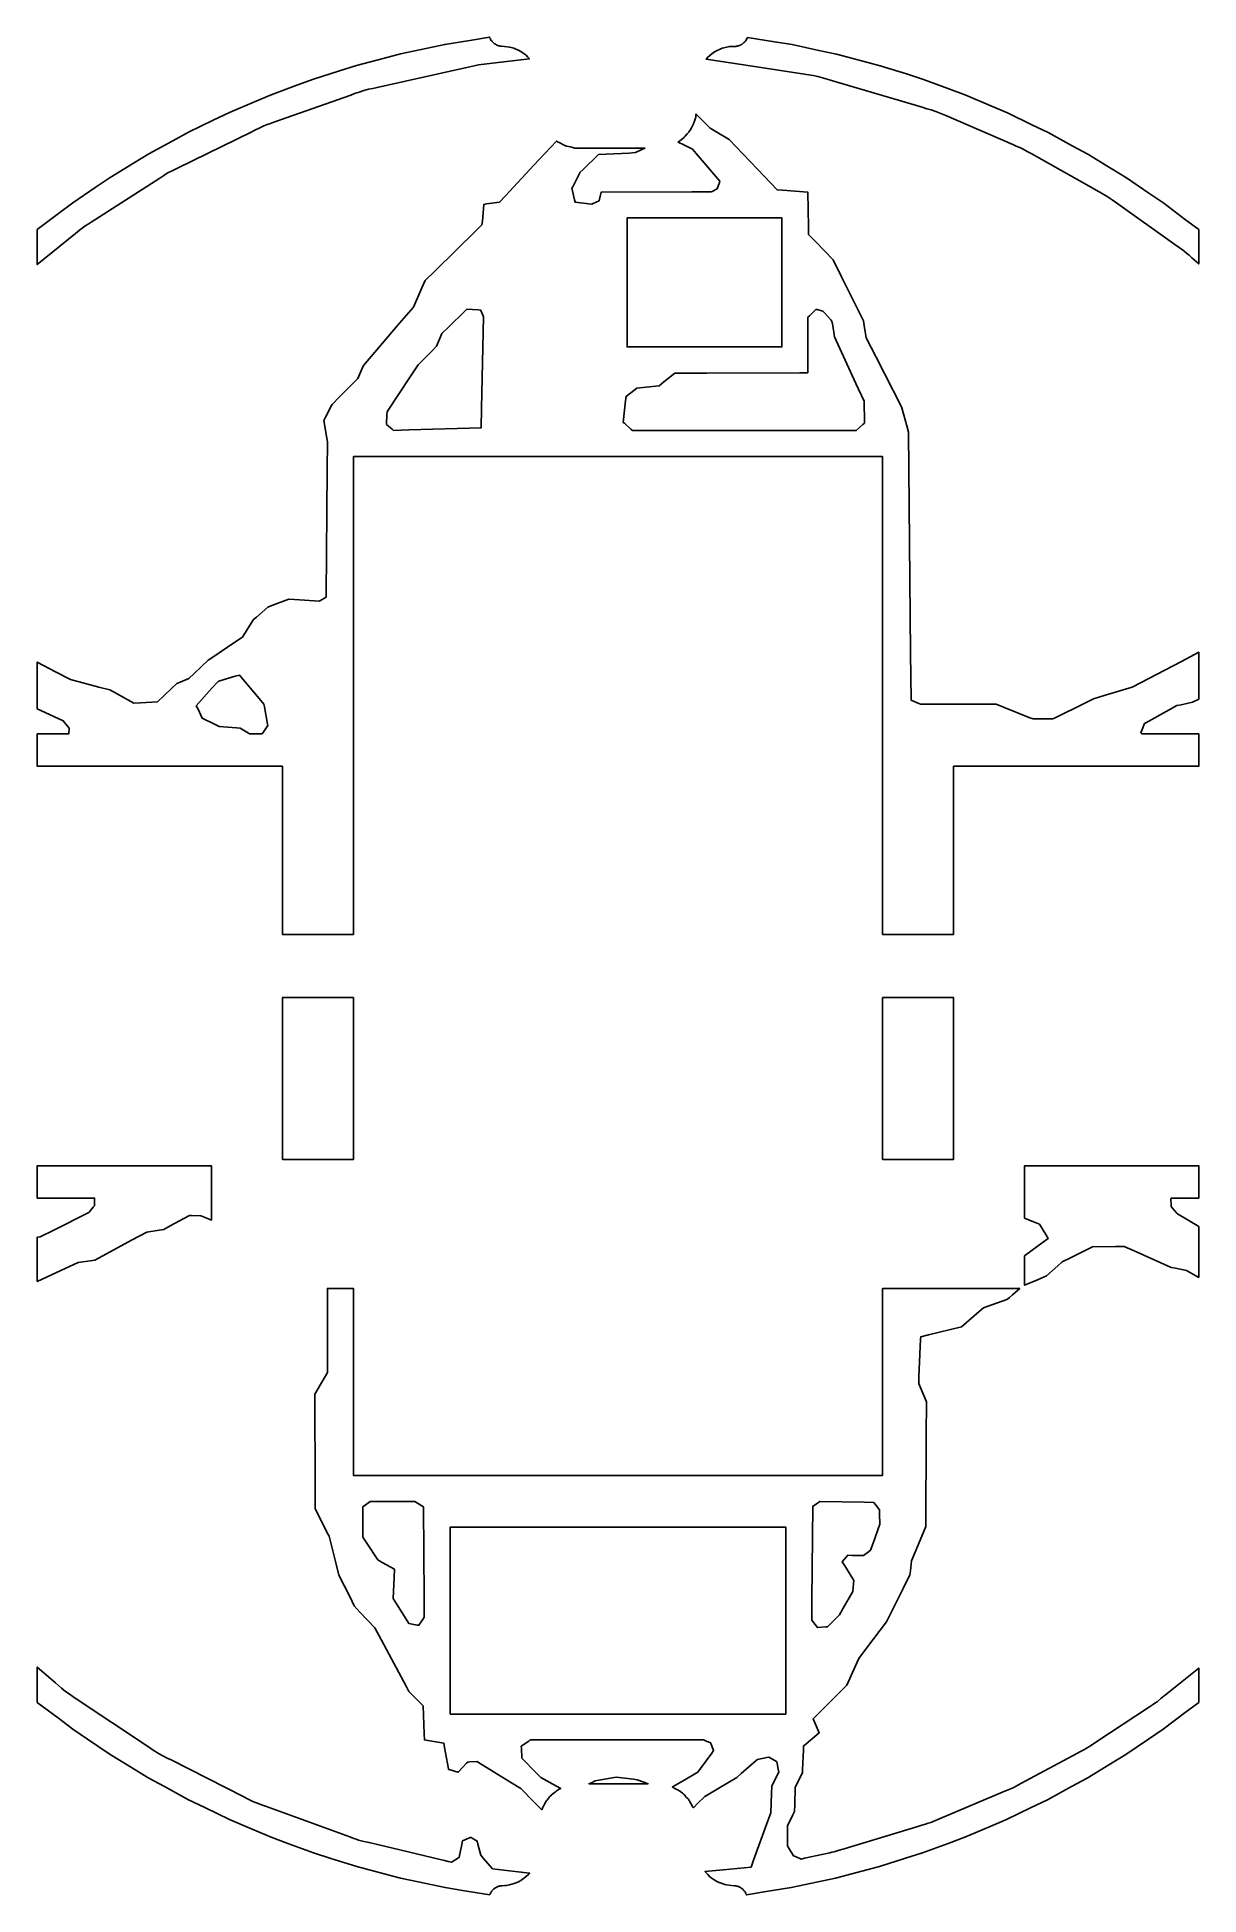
# Model space of a CAD drawing. Header units: millimetres. Extents: x -45 to 45, y -72 to 72.
import ezdxf

# ---------------------------------------------------------------- set-up
doc = ezdxf.new("R2010")
doc.units = ezdxf.units.MM
doc.layers.add('lower', color=7, linetype='Continuous')

msp = doc.modelspace()

# ---------------------------------------------------------------- linework, layer by layer
at = {"layer": 'lower'}
for points in [[(-43.36, 58.33), (-42.25, 59.16), (-40.5, 60.35), (-39.35, 61.13), (-37.54, 62.24), (-36.35, 62.96), (-34.49, 63.98), (-33.27, 64.64), (-31.36, 65.57), (-30.11, 66.17), (-28.16, 67), (-26.88, 67.55), (-24.89, 68.28), (-23.59, 68.77), (-21.57, 69.41), (-20.25, 69.82), (-18.19, 70.37), (-16.85, 70.72), (-14.77, 71.16), (-13.42, 71.45), (-11.32, 71.79), (-9.95, 72.02), (-9.95, 72), (-9.94, 71.97), (-9.92, 71.93), (-9.89, 71.88), (-9.87, 71.84), (-9.84, 71.78), (-9.81, 71.75), (-9.77, 71.7), (-9.74, 71.67), (-9.7, 71.62), (-9.67, 71.59), (-9.62, 71.55), (-9.59, 71.52), (-9.53, 71.49), (-9.5, 71.46), (-9.44, 71.43), (-9.4, 71.41), (-9.35, 71.38), (-9.31, 71.37), (-9.24, 71.35), (-9.2, 71.34), (-9.14, 71.32), (-9.1, 71.32), (-9.03, 71.31), (-8.79, 71.28), (-8.4, 71.24), (-8.27, 71.21), (-8.06, 71.15), (-7.92, 71.09), (-7.71, 71), (-7.58, 70.93), (-7.38, 70.81), (-7.27, 70.73), (-7.11, 70.61), (-7.01, 70.5), (-6.86, 70.33), (-8.41, 70.15), (-10.8, 69.86), (-11.15, 69.78), (-11.49, 69.71), (-11.84, 69.63), (-18.66, 68.12), (-19, 68.04), (-19.34, 67.97), (-19.69, 67.89), (-20.05, 67.76), (-20.41, 67.64), (-20.71, 67.53), (-26.66, 65.42), (-26.92, 65.33), (-27.19, 65.24), (-27.45, 65.14), (-27.79, 64.97), (-28.13, 64.81), (-28.42, 64.66), (-34.08, 61.88), (-34.34, 61.76), (-34.59, 61.63), (-34.84, 61.51), (-35.18, 61.29), (-35.51, 61.08), (-40.54, 57.85), (-40.81, 57.68), (-41.06, 57.52), (-41.23, 57.4), (-41.41, 57.29), (-41.72, 57.04), (-42.03, 56.79), (-45, 54.38), (-45, 57.1), (-43.36, 58.33)], [(16.93, 70.7), (18.98, 70.16), (20.31, 69.8), (22.34, 69.16), (23.66, 68.74), (25.64, 68.01), (26.94, 67.52), (28.89, 66.69), (30.17, 66.15), (32.07, 65.22), (33.32, 64.61), (35.18, 63.6), (36.4, 62.93), (38.21, 61.83), (39.39, 61.11), (41.14, 59.91), (42.29, 59.14), (43.98, 57.86), (45, 57.1), (45, 54.44), (44.46, 54.91), (44.24, 55.1), (44.04, 55.28), (43.83, 55.46), (43.49, 55.71), (43.14, 55.95), (38.54, 59.21), (38.29, 59.39), (38.05, 59.56), (37.82, 59.72), (37.55, 59.87), (37.39, 59.97), (37.22, 60.06), (36.92, 60.23), (32, 62.99), (31.7, 63.16), (31.39, 63.34), (31.12, 63.45), (30.86, 63.57), (30.58, 63.69), (25.4, 65.93), (25.01, 66.09), (24.63, 66.26), (24.27, 66.37), (23.92, 66.47), (23.56, 66.58), (16.55, 68.66), (16.2, 68.76), (15.85, 68.87), (15.49, 68.97), (15.13, 69.03), (10.25, 69.79), (6.83, 70.32), (6.87, 70.37), (6.93, 70.44), (7.12, 70.59), (7.41, 70.83), (7.54, 70.9), (7.73, 71.01), (7.86, 71.07), (8.06, 71.15), (8.2, 71.19), (8.42, 71.25), (8.64, 71.28), (8.78, 71.3), (8.86, 71.3), (8.98, 71.29), (9.02, 71.29), (9.08, 71.29), (9.13, 71.3), (9.19, 71.31), (9.23, 71.32), (9.3, 71.33), (9.34, 71.34), (9.4, 71.36), (9.44, 71.38), (9.5, 71.41), (9.54, 71.43), (9.59, 71.46), (9.63, 71.48), (9.68, 71.52), (9.71, 71.55), (9.76, 71.59), (9.79, 71.62), (9.84, 71.67), (9.87, 71.7), (9.91, 71.75), (9.93, 71.79), (9.96, 71.85), (9.98, 71.88), (10.01, 71.94), (10.03, 71.98), (10.04, 72), (12.13, 71.66), (13.5, 71.44), (15.57, 70.99), (16.93, 70.7)], [(30.18, 15.49), (26, 15.49), (26, 14.27), (26, 14.25), (26, 13.13), (26, 13.09), (26, 13.05), (26, 12.17), (26, 12.12), (26, 11.41), (26, 11.36), (26, 4.19), (26, 4.17), (26, 4.14), (26, 2.95), (26, 2.94), (26, 2.94), (26, 2.93), (26, 2.92), (26, 2.82), (26, 2.81), (26, 2.71), (26, 2.7), (26, 2.59), (26, 2.58), (26, 2.45), (26, 2.45), (26, 2.45), (26, 2.45), (25.79, 2.45), (20.5, 2.45), (20.5, 2.46), (20.5, 2.46), (20.5, 2.6), (20.5, 2.61), (20.5, 2.75), (20.5, 2.77), (20.5, 2.89), (20.5, 2.92), (20.5, 3.04), (20.5, 3.07), (20.5, 3.1), (20.5, 3.13), (20.5, 3.16), (20.5, 4.47), (20.5, 4.56), (20.5, 4.64), (20.5, 4.71), (20.5, 4.78), (20.5, 4.84), (20.5, 4.9), (20.5, 4.95), (20.5, 4.99), (20.5, 5.03), (20.5, 5.07), (20.5, 5.09), (20.5, 5.11), (20.5, 23.13), (20.5, 23.48), (20.5, 23.82), (20.5, 36.64), (20.5, 39.5), (18.18, 39.5), (14.61, 39.5), (-14.19, 39.5), (-20.5, 39.5), (-20.5, 36.64), (-20.5, 26.43), (-20.5, 26.19), (-20.5, 25.95), (-20.5, 5.14), (-20.5, 5.12), (-20.5, 5.09), (-20.5, 5.06), (-20.5, 5.02), (-20.5, 4.98), (-20.5, 4.93), (-20.5, 4.88), (-20.5, 4.83), (-20.5, 4.77), (-20.5, 4.7), (-20.5, 4.63), (-20.5, 3.11), (-20.5, 3.09), (-20.5, 3.07), (-20.5, 3.05), (-20.5, 3.03), (-20.5, 2.91), (-20.5, 2.89), (-20.5, 2.76), (-20.5, 2.62), (-20.5, 2.61), (-20.5, 2.46), (-20.5, 2.46), (-20.5, 2.45), (-20.71, 2.45), (-26, 2.45), (-26, 2.45), (-26, 2.45), (-26, 2.58), (-26, 2.59), (-26, 2.71), (-26, 2.71), (-26, 2.71), (-26, 2.83), (-26, 2.83), (-26, 2.94), (-26, 2.94), (-26, 2.95), (-26, 2.95), (-26, 12.81), (-26, 12.85), (-26, 13.59), (-26, 13.62), (-26, 14.54), (-26, 14.55), (-26, 15.49), (-45, 15.49), (-45, 17.99), (-42.56, 17.99), (-42.56, 18.02), (-42.51, 18.43), (-42.64, 18.59), (-42.98, 19.01), (-42.98, 19.01), (-44.05, 19.5), (-45, 19.93), (-45, 23.56), (-43.58, 22.81), (-42.43, 22.2), (-40.22, 21.63), (-39.37, 21.41), (-38.85, 21.12), (-37.51, 20.37), (-37, 20.4), (-35.69, 20.49), (-34.6, 21.52), (-34.18, 21.91), (-33.92, 22.01), (-33.26, 22.28), (-32.85, 22.68), (-31.76, 23.71), (-31.55, 23.85), (-29.62, 25.15), (-29.1, 25.5), (-28.93, 25.76), (-28.23, 26.86), (-28.02, 27.05), (-27.13, 27.83), (-26.82, 27.95), (-25.5, 28.45), (-25.06, 28.41), (-23.16, 28.28), (-23.06, 28.34), (-22.62, 28.6), (-22.62, 28.74), (-22.53, 38.47), (-22.51, 40.63), (-22.56, 40.92), (-22.79, 42.3), (-22.66, 42.55), (-22.2, 43.45), (-22.15, 43.53), (-21.6, 44.09), (-20.15, 45.56), (-19.84, 46.28), (-19.72, 46.56), (-16.93, 49.83), (-15.85, 51.09), (-15.19, 52.58), (-14.93, 53.15), (-14.16, 53.91), (-10.99, 57.03), (-10.54, 57.47), (-10.51, 57.75), (-10.4, 59.05), (-10.18, 59.08), (-9.18, 59.23), (-8.72, 59.72), (-6.51, 62.09), (-4.77, 63.96), (-4.74, 63.94), (-4.69, 63.91), (-4.51, 63.82), (-4.23, 63.67), (-4.2, 63.65), (-4.15, 63.63), (-4.11, 63.61), (-4.06, 63.59), (-4.03, 63.58), (-3.98, 63.57), (-3.69, 63.5), (-3.5, 63.45), (-3.45, 63.44), (-3.37, 63.42), (-3.32, 63.42), (-3.24, 63.42), (-1.13, 63.41), (2.09, 63.4), (1.8, 63.27), (1.36, 63.06), (0.86, 63.03), (-1.5, 62.92), (-2.69, 61.76), (-2.95, 61.52), (-2.96, 61.5), (-3.06, 61.29), (-3.51, 60.42), (-3.57, 60.31), (-3.37, 59.41), (-3.33, 59.21), (-2.25, 59.09), (-2.02, 59.06), (-1.92, 59.11), (-1.46, 59.33), (-1.43, 59.45), (-1.3, 60), (5.71, 60.01), (7.21, 60.01), (7.3, 60.06), (7.69, 60.26), (7.86, 60.75), (7.89, 60.86), (7.74, 61.04), (6.2, 62.82), (5.77, 63.32), (5.1, 63.66), (4.66, 63.88), (4.67, 63.89), (4.68, 63.9), (4.72, 63.92), (4.78, 63.97), (4.89, 64.06), (5.06, 64.19), (5.09, 64.21), (5.13, 64.26), (5.16, 64.28), (5.2, 64.33), (5.37, 64.53), (5.48, 64.65), (5.51, 64.69), (5.55, 64.75), (5.58, 64.79), (5.62, 64.85), (5.69, 64.98), (5.8, 65.19), (5.83, 65.24), (5.85, 65.28), (5.86, 65.32), (5.88, 65.37), (5.92, 65.5), (5.99, 65.69), (6, 65.73), (6.02, 65.79), (6.03, 65.85), (6.03, 65.89), (6.04, 65.96), (6.05, 66.05), (6.48, 65.62), (7.14, 64.96), (7.54, 64.72), (8.6, 64.08), (9.16, 63.5), (11.86, 60.67), (12.33, 60.17), (12.75, 60.14), (14.7, 60), (14.76, 57.3), (14.77, 56.72), (15.29, 56.18), (16.66, 54.76), (16.66, 54.75), (17.32, 53.44), (19.02, 50.02), (19.08, 49.65), (19.23, 48.7), (19.99, 47.21), (21.96, 43.34), (21.98, 43.28), (22.37, 41.87), (22.51, 41.38), (22.67, 24.28), (22.71, 20.6), (23.3, 20.35), (23.43, 20.3), (24.59, 20.3), (28.83, 20.29), (29.3, 20.29), (29.86, 20.07), (31.92, 19.24), (32.16, 19.15), (33.42, 19.15), (33.69, 19.15), (33.86, 19.23), (36.12, 20.36), (36.83, 20.71), (37.67, 20.96), (39.84, 21.61), (43.65, 23.62), (45, 24.33), (45, 20.7), (44.51, 20.45), (43.63, 20.26), (43.3, 20.19), (42.71, 19.86), (40.9, 18.85), (40.8, 18.79), (40.55, 18.21), (40.5, 18.08), (40.58, 18), (40.59, 17.99), (40.87, 17.99), (45, 17.99), (45, 15.49), (30.18, 15.49)], [(9.13, 48), (12.7, 48), (12.7, 55.02), (12.7, 58), (10.58, 58), (0.7, 58), (0.7, 55.02), (0.7, 48), (9.13, 48)], [(-13.17, 49.5), (-13.64, 49.05), (-13.76, 48.77), (-14.07, 48.05), (-14.46, 47.65), (-15.47, 46.62), (-16.1, 45.67), (-17.85, 43.02), (-17.89, 42.95), (-17.9, 42.78), (-17.94, 41.99), (-17.5, 41.61), (-17.4, 41.52), (-16.2, 41.56), (-10.61, 41.72), (-10.57, 43.25), (-10.41, 50.32), (-10.61, 50.77), (-10.65, 50.86), (-10.84, 50.87), (-11.72, 50.92), (-11.79, 50.85), (-13.17, 49.5)], [(14.71, 49.54), (14.7, 46), (14.1, 46), (6.87, 45.97), (4.4, 45.96), (3.56, 45.28), (3.2, 44.99), (2.68, 44.93), (1.46, 44.79), (1.23, 44.62), (0.65, 44.18), (0.63, 44.17), (0.59, 43.81), (0.41, 42.15), (0.5, 42.08), (1, 41.62), (1.12, 41.51), (4.57, 41.51), (16.74, 41.51), (18.46, 41.51), (18.98, 41.98), (19.1, 42.09), (19.09, 42.36), (19.07, 43.58), (19.06, 43.78), (18.43, 45.17), (16.78, 48.78), (16.64, 49.66), (16.58, 50), (16.49, 50.09), (15.99, 50.65), (15.88, 50.77), (15.43, 50.89), (15.34, 50.91), (14.83, 50.41), (14.72, 50.3), (14.71, 49.54)], [(-27.16, 18.75), (-27.39, 20.1), (-27.43, 20.3), (-27.79, 20.73), (-29.33, 22.56), (-29.65, 22.47), (-30.85, 22.11), (-30.99, 22.07), (-31.46, 21.54), (-32.67, 20.16), (-32.54, 19.9), (-32.22, 19.22), (-32.21, 19.22), (-31.27, 18.75), (-30.91, 18.57), (-29.56, 18.46), (-29.27, 18.43), (-28.63, 18.04), (-28.56, 17.99), (-28.3, 17.99), (-27.57, 17.99), (-27.56, 18.01), (-27.5, 18.09), (-27.14, 18.64), (-27.16, 18.75)], [(-20.5, -10.81), (-20.5, -10.94), (-20.5, -11.07), (-20.5, -11.2), (-20.5, -11.33), (-20.5, -11.45), (-20.5, -11.57), (-20.5, -11.68), (-20.5, -11.79), (-20.5, -11.9), (-20.5, -15), (-23.02, -15), (-26, -15), (-26, -11.56), (-26, -11.51), (-26, -11.45), (-26, -11.4), (-26, -11.34), (-26, -11.29), (-26, -11.24), (-26, -11.18), (-26, -4.19), (-26, -4.17), (-26, -4.14), (-26, -2.95), (-26, -2.94), (-26, -2.94), (-26, -2.93), (-26, -2.92), (-26, -2.82), (-26, -2.81), (-26, -2.71), (-26, -2.7), (-26, -2.59), (-26, -2.58), (-26, -2.45), (-26, -2.45), (-26, -2.45), (-26, -2.45), (-20.71, -2.45), (-20.5, -2.45), (-20.5, -2.46), (-20.5, -2.46), (-20.5, -2.6), (-20.5, -2.61), (-20.5, -2.75), (-20.5, -2.77), (-20.5, -2.89), (-20.5, -2.92), (-20.5, -3.04), (-20.5, -3.07), (-20.5, -3.1), (-20.5, -3.13), (-20.5, -3.16), (-20.5, -4.47), (-20.5, -4.56), (-20.5, -4.64), (-20.5, -4.71), (-20.5, -4.78), (-20.5, -4.84), (-20.5, -10.28), (-20.5, -10.41), (-20.5, -10.54), (-20.5, -10.68), (-20.5, -10.81)], [(26, -2.83), (26, -2.94), (26, -2.94), (26, -2.95), (26, -2.95), (26, -12), (26, -12.04), (26, -12.08), (26, -12.12), (26, -12.16), (26, -12.2), (26, -12.24), (26, -15), (23.02, -15), (20.5, -15), (20.5, -12.44), (20.5, -12.35), (20.5, -12.26), (20.5, -12.17), (20.5, -12.07), (20.5, -11.98), (20.5, -11.88), (20.5, -11.78), (20.5, -11.69), (20.5, -11.59), (20.5, -11.5), (20.5, -11.4), (20.5, -4.83), (20.5, -4.77), (20.5, -4.7), (20.5, -4.63), (20.5, -3.11), (20.5, -3.09), (20.5, -3.07), (20.5, -3.05), (20.5, -3.03), (20.5, -2.91), (20.5, -2.89), (20.5, -2.76), (20.5, -2.62), (20.5, -2.61), (20.5, -2.46), (20.5, -2.46), (20.5, -2.45), (25.79, -2.45), (26, -2.45), (26, -2.45), (26, -2.45), (26, -2.58), (26, -2.59), (26, -2.71), (26, -2.71), (26, -2.71), (26, -2.83), (26, -2.83)], [(-38.37, -15.49), (-31.5, -15.49), (-31.5, -16.22), (-31.5, -19.7), (-31.99, -19.5), (-32.24, -19.4), (-32.32, -19.37), (-33.05, -19.34), (-33.21, -19.34), (-33.26, -19.37), (-34.69, -20.15), (-35.18, -20.42), (-35.55, -20.48), (-36.51, -20.64), (-37.63, -21.24), (-40.53, -22.8), (-40.89, -22.86), (-41.83, -23), (-43.17, -23.62), (-45, -24.46), (-45, -21.03), (-44.77, -21), (-43.72, -20.48), (-41, -19.11), (-40.97, -19.08), (-40.65, -18.71), (-40.56, -18.6), (-40.55, -18), (-40.55, -17.99), (-41.56, -17.99), (-45, -17.99), (-45, -15.49), (-38.37, -15.49)], [(44.78, -24.02), (44.05, -23.62), (43.19, -23.44), (42.87, -23.38), (40.23, -22.2), (39.22, -21.75), (38.54, -21.76), (36.77, -21.78), (35.06, -22.62), (34.41, -22.94), (34.07, -23.25), (33.19, -24.03), (32.5, -24.33), (31.5, -24.76), (31.5, -23.83), (31.5, -22.48), (32.59, -21.68), (33.33, -21.12), (33.14, -20.82), (32.65, -20.02), (32.18, -19.83), (31.5, -19.55), (31.5, -16.19), (31.5, -15.49), (38.37, -15.49), (45, -15.49), (45, -17.99), (42.89, -17.99), (42.88, -18), (42.87, -18), (42.82, -18.05), (42.85, -18.56), (42.85, -18.66), (42.94, -18.76), (43.29, -19.16), (43.35, -19.22), (44.18, -19.72), (45, -20.2), (45, -24.14), (44.78, -24.02)], [(-5.3, -64.43), (-5.42, -64.58), (-5.5, -64.68), (-5.53, -64.71), (-5.56, -64.76), (-5.58, -64.79), (-5.62, -64.85), (-5.69, -64.98), (-5.8, -65.19), (-5.82, -65.22), (-5.85, -65.28), (-5.86, -65.32), (-5.88, -65.37), (-5.89, -65.39), (-5.9, -65.42), (-6.55, -64.77), (-7.54, -63.78), (-8.38, -63.26), (-10.8, -61.75), (-10.9, -61.69), (-11.5, -61.71), (-11.63, -61.72), (-11.74, -61.82), (-12.37, -62.47), (-12.4, -62.5), (-13.01, -62.32), (-13.13, -62.29), (-13.14, -62.26), (-13.43, -60.6), (-13.49, -60.27), (-14.73, -60.05), (-15, -60), (-15.02, -59.53), (-15.1, -57.37), (-16.01, -56.45), (-16.2, -56.25), (-16.42, -55.85), (-18.32, -52.27), (-18.84, -51.31), (-19.99, -50.09), (-20.43, -49.62), (-20.76, -48.95), (-21.63, -47.22), (-21.84, -46.38), (-22.38, -44.22), (-22.52, -43.95), (-23.29, -42.42), (-23.45, -42.1), (-23.46, -40.53), (-23.5, -33.2), (-22.69, -31.82), (-22.51, -31.52), (-22.51, -30.84), (-22.51, -28.87), (-22.51, -25), (-21.32, -25), (-20.5, -25), (-20.5, -26.46), (-20.5, -36.64), (-20.5, -39.5), (8.3, -39.5), (20.5, -39.5), (20.5, -36.64), (20.5, -26.46), (20.5, -25), (26.8, -25), (31.13, -25), (30.57, -25.5), (30.34, -25.71), (30.19, -25.84), (30.13, -25.86), (28.61, -26.4), (28.32, -26.51), (27.99, -26.79), (26.62, -27.98), (24.06, -28.61), (23.45, -28.75), (23.44, -28.93), (23.32, -31.85), (23.3, -32.37), (23.41, -32.63), (23.89, -33.8), (23.88, -36.37), (23.85, -43.36), (23.85, -43.47), (23.55, -44.21), (22.75, -46.13), (22.65, -46.9), (22.61, -47.2), (22.11, -48.21), (20.81, -50.85), (19.25, -52.9), (18.65, -53.68), (18.39, -54.26), (17.73, -55.75), (17.49, -56), (15.61, -57.89), (15.12, -58.38), (15.5, -59.27), (15.58, -59.46), (14.59, -60.3), (14.37, -60.48), (14.36, -60.8), (14.3, -62.29), (14.29, -62.54), (14.13, -62.86), (13.72, -63.68), (13.69, -65.03), (13.68, -65.55), (13.53, -65.86), (13.13, -66.67), (13.13, -67), (13.12, -68.12), (13.12, -68.23), (13.23, -68.4), (13.59, -68.99), (13.74, -69.05), (14.19, -69.24), (14.46, -69.18), (16.41, -68.75), (16.58, -68.71), (16.75, -68.68), (17.14, -68.56), (17.52, -68.44), (23.24, -66.71), (23.54, -66.62), (23.83, -66.53), (24.03, -66.47), (24.23, -66.41), (24.59, -66.26), (24.96, -66.1), (29.84, -64.04), (30.11, -63.93), (30.36, -63.82), (30.61, -63.72), (30.98, -63.52), (31.22, -63.39), (35.6, -61.03), (35.84, -60.9), (36.09, -60.77), (36.34, -60.63), (36.69, -60.4), (37.03, -60.17), (41.17, -57.43), (41.4, -57.28), (41.58, -57.16), (41.76, -57.04), (42.09, -56.77), (42.43, -56.5), (45, -54.44), (45, -57.1), (43.95, -57.89), (42.25, -59.16), (41.11, -59.94), (39.35, -61.13), (38.16, -61.85), (36.35, -62.96), (35.13, -63.62), (33.27, -64.64), (32.02, -65.24), (30.11, -66.17), (28.84, -66.71), (26.88, -67.55), (25.58, -68.03), (23.59, -68.77), (22.27, -69.18), (20.25, -69.82), (18.9, -70.18), (16.85, -70.72), (15.5, -71.01), (13.42, -71.45), (11.32, -71.79), (9.95, -72.02), (9.95, -72), (9.94, -71.97), (9.92, -71.93), (9.89, -71.88), (9.87, -71.84), (9.84, -71.78), (9.81, -71.75), (9.77, -71.7), (9.74, -71.67), (9.7, -71.62), (9.67, -71.59), (9.62, -71.55), (9.59, -71.52), (9.53, -71.49), (9.5, -71.46), (9.44, -71.43), (9.4, -71.41), (9.35, -71.38), (9.31, -71.37), (9.24, -71.35), (9.2, -71.34), (9.14, -71.32), (9.1, -71.32), (9.03, -71.31), (8.79, -71.28), (8.4, -71.24), (8.27, -71.21), (8.06, -71.15), (7.92, -71.09), (7.71, -71), (7.58, -70.93), (7.38, -70.81), (7.22, -70.69), (7.11, -70.61), (6.97, -70.45), (6.74, -70.21), (8.15, -70.07), (10.31, -69.86), (10.5, -69.33), (11.6, -66.28), (11.84, -65.65), (11.9, -64.17), (11.92, -63.6), (12.31, -62.8), (12.46, -62.5), (12.42, -62.28), (12.3, -61.68), (12.29, -61.67), (11.8, -61.39), (11.69, -61.33), (11.54, -61.36), (10.8, -61.52), (10.7, -61.61), (9.55, -62.62), (9.21, -62.93), (8.51, -63.33), (6.72, -64.39), (6.19, -64.92), (5.84, -65.27), (5.83, -65.25), (5.81, -65.21), (5.65, -64.93), (5.55, -64.75), (5.52, -64.71), (5.48, -64.65), (5.45, -64.61), (5.41, -64.56), (5.32, -64.46), (5.19, -64.31), (5.14, -64.27), (5.08, -64.21), (5, -64.14), (4.88, -64.04), (4.85, -64.01), (4.79, -63.97), (4.75, -63.95), (4.69, -63.91), (4.51, -63.82), (4.23, -63.67), (4.22, -63.66), (4.21, -63.65), (4.99, -63.2), (6.18, -62.5), (6.38, -62.23), (7.26, -61.02), (7.4, -60.83), (7.21, -60.33), (7.17, -60.22), (6.74, -60.05), (6.65, -60.01), (-4.42, -60.01), (-6.8, -60.01), (-6.92, -60.09), (-7.49, -60.49), (-7.48, -60.65), (-7.44, -61.43), (-7.42, -61.45), (-6.37, -62.52), (-5.99, -62.91), (-5.05, -63.43), (-4.43, -63.77), (-4.5, -63.81), (-4.61, -63.86), (-4.64, -63.88), (-4.69, -63.91), (-4.72, -63.93), (-4.77, -63.96), (-4.8, -63.98), (-4.85, -64.02), (-5.04, -64.19), (-5.17, -64.3), (-5.2, -64.32), (-5.24, -64.36), (-5.27, -64.39), (-5.3, -64.43)], [(-17.43, -49.05), (-17.17, -49.46), (-16.29, -50.85), (-16.21, -50.97), (-15.57, -51.1), (-15.43, -51.12), (-15.08, -50.59), (-15.01, -50.47), (-15.02, -48.96), (-15.07, -41.93), (-15.19, -41.86), (-15.73, -41.51), (-18.59, -41.51), (-19.2, -41.52), (-19.3, -41.59), (-19.76, -41.93), (-19.77, -42.25), (-19.77, -43.95), (-19.77, -44.28), (-19.45, -44.76), (-18.62, -46.03), (-18.26, -46.24), (-17.32, -46.77), (-17.35, -47.4), (-17.43, -49.05)], [(15.65, -41.51), (15.19, -41.82), (15.09, -41.89), (15.03, -49.15), (15.01, -50.71), (15.09, -50.82), (15.45, -51.3), (16.09, -51.24), (16.23, -51.23), (16.31, -51.15), (16.97, -50.49), (17.16, -50.31), (17.45, -49.8), (18.2, -48.49), (18.24, -47.87), (18.26, -47.64), (17.62, -46.59), (17.38, -46.19), (17.68, -45.83), (17.8, -45.69), (18.14, -45.7), (19.01, -45.7), (19.4, -45.41), (19.56, -45.3), (19.76, -44.75), (20.29, -43.29), (20.29, -43.29), (20.27, -42.48), (20.26, -42.17), (20.18, -42.07), (19.81, -41.59), (19.07, -41.57), (15.65, -41.51)], [(-13, -46.22), (-13, -58), (8.13, -58), (13, -58), (13, -46.22), (13, -43.5), (8.13, -43.5), (-13, -43.5), (-13, -46.22)], [(-43.58, -55.59), (-43.34, -55.79), (-43.11, -56), (-42.96, -56.13), (-42.81, -56.26), (-42.52, -56.44), (-42.24, -56.63), (-41.97, -56.81), (-36.45, -60.5), (-36.19, -60.68), (-35.93, -60.85), (-35.76, -60.96), (-35.6, -61.07), (-35.26, -61.24), (-34.92, -61.42), (-34.63, -61.56), (-29, -64.42), (-28.75, -64.55), (-28.5, -64.67), (-28.25, -64.8), (-27.93, -64.92), (-27.61, -65.03), (-27.31, -65.14), (-21.07, -67.42), (-20.77, -67.53), (-20.47, -67.64), (-20.29, -67.7), (-20.11, -67.77), (-19.7, -67.87), (-19.29, -67.97), (-13.77, -69.28), (-13.45, -69.35), (-13.17, -69.42), (-12.9, -69.49), (-12.44, -69.2), (-12.3, -69.1), (-12.1, -68.11), (-12.04, -67.82), (-11.51, -67.61), (-11.45, -67.58), (-11.38, -67.56), (-11.29, -67.62), (-10.91, -67.85), (-10.86, -68.09), (-10.64, -68.95), (-10.43, -69.19), (-9.72, -69.99), (-7.98, -70.2), (-6.84, -70.34), (-6.88, -70.38), (-6.93, -70.44), (-7.22, -70.68), (-7.42, -70.83), (-7.53, -70.9), (-7.71, -71), (-7.84, -71.06), (-8.04, -71.14), (-8.41, -71.23), (-8.65, -71.29), (-8.78, -71.29), (-8.98, -71.31), (-9.02, -71.31), (-9.09, -71.32), (-9.13, -71.33), (-9.19, -71.34), (-9.23, -71.35), (-9.3, -71.37), (-9.34, -71.39), (-9.4, -71.42), (-9.43, -71.44), (-9.49, -71.47), (-9.53, -71.49), (-9.58, -71.53), (-9.61, -71.56), (-9.66, -71.6), (-9.69, -71.63), (-9.74, -71.68), (-9.76, -71.71), (-9.8, -71.76), (-9.83, -71.8), (-9.86, -71.85), (-9.88, -71.89), (-9.91, -71.95), (-9.92, -71.98), (-9.94, -72.02), (-12.04, -71.68), (-13.4, -71.45), (-15.48, -71.01), (-16.84, -70.72), (-18.89, -70.18), (-20.23, -69.83), (-22.26, -69.19), (-23.58, -68.77), (-25.58, -68.03), (-26.88, -67.55), (-28.83, -66.72), (-30.11, -66.17), (-32.02, -65.25), (-33.27, -64.64), (-35.13, -63.62), (-36.35, -62.96), (-38.16, -61.85), (-39.35, -61.13), (-41.11, -59.94), (-42.25, -59.16), (-43.36, -58.33), (-45, -57.1), (-45, -54.36), (-43.58, -55.59)], [(-0.14, -62.89), (1.19, -63.05), (1.48, -63.09), (2, -63.29), (2.33, -63.41), (-0.44, -63.41), (-2.25, -63.4), (-2.06, -63.32), (-1.78, -63.18), (-1.49, -63.13), (-0.14, -62.89)]]:
    msp.add_lwpolyline(points, close=True, dxfattribs=at)

doc.saveas('drawing.dxf')
